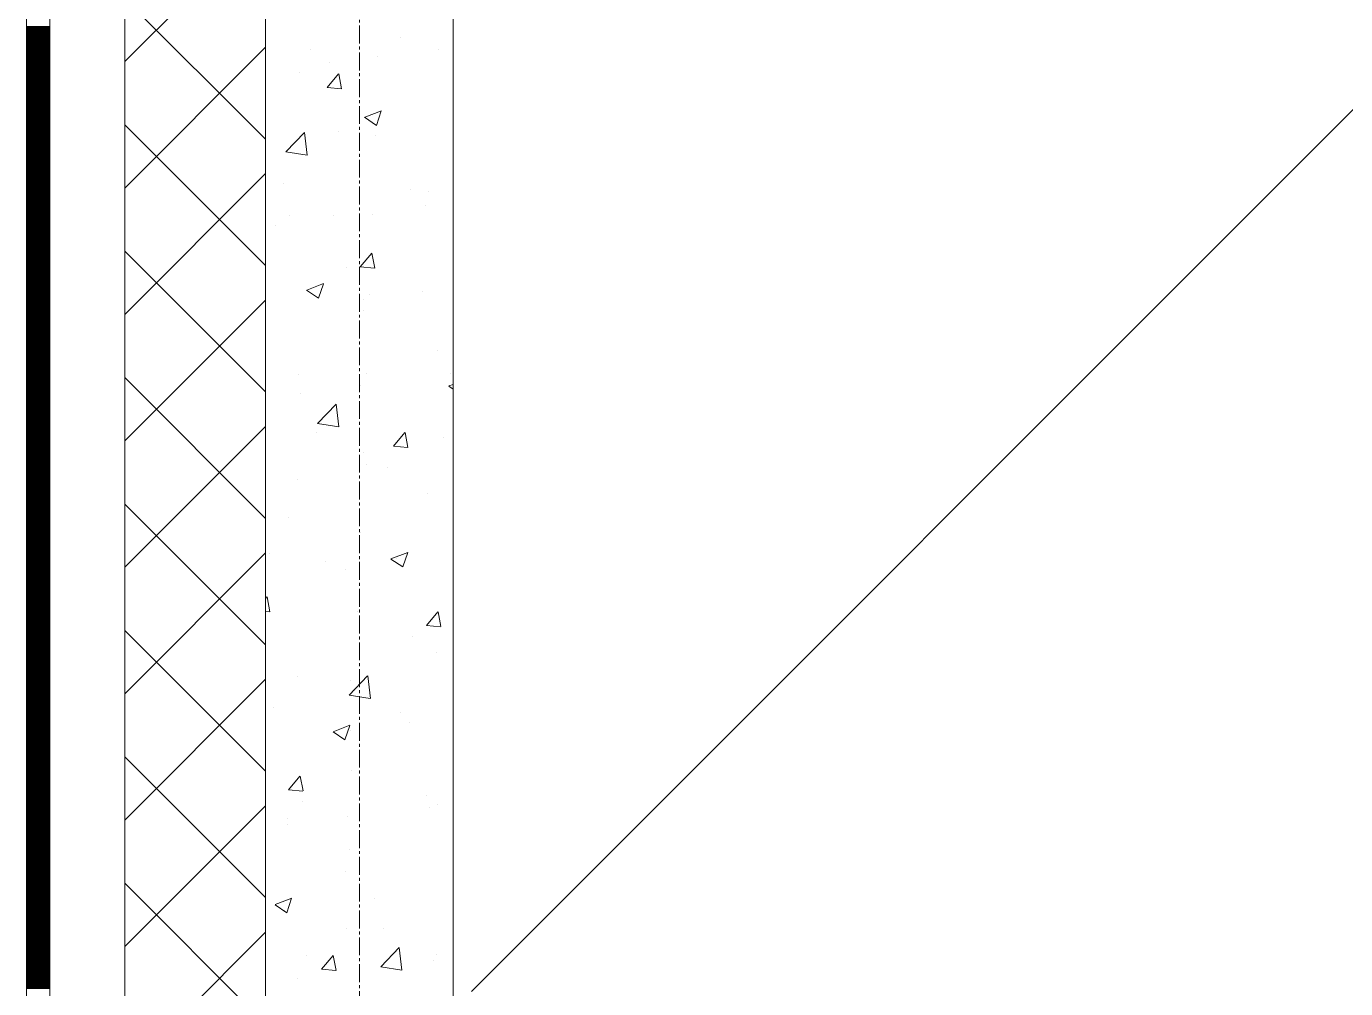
# Model space of a CAD drawing. Header units: millimetres. Extents: x 538266 to 1167394, y 114608 to 637157.
# Drawn here: x 828883 to 830289, y 180088 to 181113 of the extents above; entities that cross this region are included whole.
import ezdxf
from ezdxf.enums import TextEntityAlignment as Align

# ---------------------------------------------------------------- set-up
doc = ezdxf.new("R2010")
doc.units = ezdxf.units.MM
doc.linetypes.add('CENTER2', pattern=[28.575, 19.05, -3.175, 3.175, -3.175])
doc.linetypes.add('DASHED', pattern=[19.05, 12.7, -6.35])
doc.layers.get('Defpoints').update_dxf_attribs({"color": 140})
doc.layers.add('АР_Делит', color=120, linetype='Continuous', lineweight=0, plot=False)
for name, color, linetype, lineweight in [('АР_Стены ПЕНОблок', 52, 'Continuous', 20), ('АР_Тонкая', 254, 'Continuous', 5), ('АР_Утеплитель', 31, 'Continuous', 0), ('АР_Штриховка', 8, 'Continuous', 0)]:
    doc.layers.add(name, color=color, linetype=linetype, lineweight=lineweight)
doc.layers.add('РД_Оси_100', color=7, linetype='Continuous', lineweight=0, true_color=0x525252)
doc.layers.add('ФВ-5', color=7, linetype='Continuous')
doc.styles.add('style1', font='ARIALN.TTF')

# ---------------------------------------------------------------- blocks, each defined once
blk = doc.blocks.new('2_этаж')
at = {"layer": 'АР_Стены ПЕНОблок', "color": 18, "linetype": 'Continuous', "lineweight": 20, "true_color": 0x000000}
for p, q in [((672773.6, 213213.2), (672773.6, 137013.2)), ((672973.6, 137013.2), (672973.6, 213213.2))]:
    blk.add_line(p, q, dxfattribs=at)
at = {"layer": 'АР_Тонкая', "color": 18, "linetype": 'Continuous', "lineweight": 5, "true_color": 0x000000}
for p, q in [((672518.6, 213213.2), (672518.6, 137013.2)), ((672543.6, 213213.2), (672543.6, 137013.2)), ((672543.6, 137013.2), (672543.6, 213213.2)), ((672623.6, 137013.2), (672623.6, 213213.2))]:
    blk.add_line(p, q, dxfattribs=at)
at = {"layer": 'АР_Утеплитель', "color": 18, "linetype": 'Continuous', "lineweight": 0, "true_color": 0x000000}
for p, q in [((672623.6, 213213.2), (672623.6, 137013.2)), ((672773.6, 137013.2), (672773.6, 213213.2))]:
    blk.add_line(p, q, dxfattribs=at)
at = {"layer": 'АР_Штриховка', "color": 18, "linetype": 'Continuous', "lineweight": 0, "true_color": 0x000000}
for p, q in [((672623.6, 181075.6), (672773.6, 181225.6)), ((672773.6, 180993), (672623.6, 181143)), ((672518.6, 181113), (672543.6, 181113)), ((672518.6, 181112), (672543.6, 181112)), ((672518.6, 181111), (672543.6, 181111)), ((672518.6, 181110), (672543.6, 181110)), ((672518.6, 181109), (672543.6, 181109)), ((672518.6, 181108), (672543.6, 181108)), ((672518.6, 181107), (672543.6, 181107)), ((672518.6, 181106), (672543.6, 181106)), ((672518.6, 181105), (672543.6, 181105)), ((672518.6, 181104), (672543.6, 181104)), ((672518.6, 181103), (672543.6, 181103)), ((672518.6, 181102), (672543.6, 181102)), ((672518.6, 181101), (672543.6, 181101)), ((672917.6, 181101.5), (672917.6, 181101.5)), ((672518.6, 181100), (672543.6, 181100)), ((672518.6, 181099), (672543.6, 181099)), ((672518.6, 181098), (672543.6, 181098)), ((672518.6, 181097), (672543.6, 181097)), ((672518.6, 181096), (672543.6, 181096)), ((672518.6, 181095), (672543.6, 181095)), ((672518.6, 181094), (672543.6, 181094)), ((672518.6, 181093), (672543.6, 181093)), ((672518.6, 181092), (672543.6, 181092)), ((672518.6, 181091), (672543.6, 181091)), ((672518.6, 181090), (672543.6, 181090)), ((672518.6, 181089), (672543.6, 181089)), ((672518.6, 181088), (672543.6, 181088)), ((672518.6, 181087), (672543.6, 181087)), ((672623.6, 180940.9), (672773.6, 181090.9)), ((672821.4, 181088.8), (672821.4, 181088.8)), ((672957.4, 181088.9), (672957.4, 181088.9)), ((672518.6, 181086), (672543.6, 181086)), ((672518.6, 181085), (672543.6, 181085)), ((672518.6, 181084), (672543.6, 181084)), ((672518.6, 181083), (672543.6, 181083)), ((672518.6, 181082), (672543.6, 181082)), ((672518.6, 181081), (672543.6, 181081)), ((672518.6, 181080), (672543.6, 181080)), ((672518.6, 181079), (672543.6, 181079)), ((672518.6, 181078), (672543.6, 181078)), ((672518.6, 181077), (672543.6, 181077)), ((672518.6, 181076), (672543.6, 181076)), ((672518.6, 181075), (672543.6, 181075)), ((672518.6, 181074), (672543.6, 181074)), ((672518.6, 181073), (672543.6, 181073)), ((672841.9, 181075.1), (672841.9, 181075.1)), ((672893.3, 181081.5), (672893.3, 181081.5)), ((672518.6, 181072), (672543.6, 181072)), ((672518.6, 181071), (672543.6, 181071)), ((672518.6, 181070), (672543.6, 181070)), ((672518.6, 181069), (672543.6, 181069)), ((672518.6, 181068), (672543.6, 181068)), ((672518.6, 181067), (672543.6, 181067)), ((672518.6, 181066), (672543.6, 181066)), ((672518.6, 181065), (672543.6, 181065)), ((672518.6, 181064), (672543.6, 181064)), ((672518.6, 181063), (672543.6, 181063)), ((672518.6, 181062), (672543.6, 181062)), ((672518.6, 181061), (672543.6, 181061)), ((672518.6, 181060), (672543.6, 181060)), ((672518.6, 181059), (672543.6, 181059)), ((672518.6, 181058), (672543.6, 181058)), ((672809.3, 181063.5), (672809.3, 181063.5)), ((672839.2, 181047.9), (672851.4, 181062.5)), ((672854.6, 181046.7), (672851.7, 181062.6)), ((672518.6, 181057), (672543.6, 181057)), ((672518.6, 181056), (672543.6, 181056)), ((672518.6, 181055), (672543.6, 181055)), ((672518.6, 181054), (672543.6, 181054)), ((672518.6, 181053), (672543.6, 181053)), ((672518.6, 181052), (672543.6, 181052)), ((672518.6, 181051), (672543.6, 181051)), ((672518.6, 181050), (672543.6, 181050)), ((672518.6, 181049), (672543.6, 181049)), ((672518.6, 181048), (672543.6, 181048)), ((672518.6, 181047), (672543.6, 181047)), ((672518.6, 181046), (672543.6, 181046)), ((672518.6, 181045), (672543.6, 181045)), ((672518.6, 181044), (672543.6, 181044)), ((672839.2, 181047.9), (672854.4, 181046.6)), ((672518.6, 181043), (672543.6, 181043)), ((672518.6, 181042), (672543.6, 181042)), ((672518.6, 181041), (672543.6, 181041)), ((672518.6, 181040), (672543.6, 181040)), ((672518.6, 181039), (672543.6, 181039)), ((672518.6, 181038), (672543.6, 181038)), ((672518.6, 181037), (672543.6, 181037)), ((672518.6, 181036), (672543.6, 181036)), ((672518.6, 181035), (672543.6, 181035)), ((672518.6, 181034), (672543.6, 181034)), ((672518.6, 181033), (672543.6, 181033)), ((672518.6, 181032), (672543.6, 181032)), ((672518.6, 181031), (672543.6, 181031)), ((672518.6, 181030), (672543.6, 181030)), ((672518.6, 181029), (672543.6, 181029)), ((672518.6, 181028), (672543.6, 181028)), ((672518.6, 181027), (672543.6, 181027)), ((672518.6, 181026), (672543.6, 181026)), ((672518.6, 181025), (672543.6, 181025)), ((672518.6, 181024), (672543.6, 181024)), ((672518.6, 181023), (672543.6, 181023)), ((672518.6, 181022), (672543.6, 181022)), ((672518.6, 181021), (672543.6, 181021)), ((672518.6, 181020), (672543.6, 181020)), ((672518.6, 181019), (672543.6, 181019)), ((672518.6, 181018), (672543.6, 181018)), ((672518.6, 181017), (672543.6, 181017)), ((672518.6, 181016), (672543.6, 181016)), ((672879.1, 181016.3), (672891.8, 181007.7)), ((672879.2, 181016.4), (672897, 181023.2)), ((672891.8, 181007.7), (672896.9, 181023.1)), ((672518.6, 181015), (672543.6, 181015)), ((672518.6, 181014), (672543.6, 181014)), ((672518.6, 181013), (672543.6, 181013)), ((672518.6, 181012), (672543.6, 181012)), ((672518.6, 181011), (672543.6, 181011)), ((672518.6, 181010), (672543.6, 181010)), ((672518.6, 181009), (672543.6, 181009)), ((672518.6, 181008), (672543.6, 181008)), ((672518.6, 181007), (672543.6, 181007)), ((672518.6, 181006), (672543.6, 181006)), ((672518.6, 181005), (672543.6, 181005)), ((672518.6, 181004), (672543.6, 181004)), ((672518.6, 181003), (672543.6, 181003)), ((672518.6, 181002), (672543.6, 181002)), ((672773.6, 180858.3), (672623.6, 181008.3)), ((672518.6, 181001), (672543.6, 181001)), ((672518.6, 181000), (672543.6, 181000)), ((672518.6, 180999), (672543.6, 180999)), ((672518.6, 180998), (672543.6, 180998)), ((672518.6, 180997), (672543.6, 180997)), ((672518.6, 180996), (672543.6, 180996)), ((672518.6, 180995), (672543.6, 180995)), ((672518.6, 180994), (672543.6, 180994)), ((672518.6, 180993), (672543.6, 180993)), ((672518.6, 180992), (672543.6, 180992)), ((672518.6, 180991), (672543.6, 180991)), ((672518.6, 180990), (672543.6, 180990)), ((672518.6, 180989), (672543.6, 180989)), ((672518.6, 180988), (672543.6, 180988)), ((672795.2, 180979.4), (672814.9, 181000.1)), ((672817.8, 180975.9), (672815, 181000.1)), ((672850.8, 181001.3), (672850.8, 181001.3)), ((672890.3, 180996.9), (672890.3, 180996.9)), ((672518.6, 180987), (672543.6, 180987)), ((672518.6, 180986), (672543.6, 180986)), ((672518.6, 180985), (672543.6, 180985)), ((672518.6, 180984), (672543.6, 180984)), ((672518.6, 180983), (672543.6, 180983)), ((672518.6, 180982), (672543.6, 180982)), ((672518.6, 180981), (672543.6, 180981)), ((672518.6, 180980), (672543.6, 180980)), ((672518.6, 180979), (672543.6, 180979)), ((672518.6, 180978), (672543.6, 180978)), ((672518.6, 180977), (672543.6, 180977)), ((672518.6, 180976), (672543.6, 180976)), ((672518.6, 180975), (672543.6, 180975)), ((672518.6, 180974), (672543.6, 180974)), ((672795.2, 180979.3), (672817.8, 180975.8)), ((672518.6, 180973), (672543.6, 180973)), ((672518.6, 180972), (672543.6, 180972)), ((672518.6, 180971), (672543.6, 180971)), ((672518.6, 180970), (672543.6, 180970)), ((672518.6, 180969), (672543.6, 180969)), ((672518.6, 180968), (672543.6, 180968)), ((672518.6, 180967), (672543.6, 180967)), ((672518.6, 180966), (672543.6, 180966)), ((672518.6, 180965), (672543.6, 180965)), ((672518.6, 180964), (672543.6, 180964)), ((672518.6, 180963), (672543.6, 180963)), ((672518.6, 180962), (672543.6, 180962)), ((672518.6, 180961), (672543.6, 180961)), ((672518.6, 180960), (672543.6, 180960)), ((672518.6, 180959), (672543.6, 180959)), ((672518.6, 180958), (672543.6, 180958)), ((672518.6, 180957), (672543.6, 180957)), ((672518.6, 180956), (672543.6, 180956)), ((672518.6, 180955), (672543.6, 180955)), ((672518.6, 180954), (672543.6, 180954)), ((672518.6, 180953), (672543.6, 180953)), ((672518.6, 180952), (672543.6, 180952)), ((672518.6, 180951), (672543.6, 180951)), ((672518.6, 180950), (672543.6, 180950)), ((672518.6, 180949), (672543.6, 180949)), ((672518.6, 180948), (672543.6, 180948)), ((672518.6, 180947), (672543.6, 180947)), ((672518.6, 180946), (672543.6, 180946)), ((672623.6, 180806.2), (672773.6, 180956.2)), ((672518.6, 180945), (672543.6, 180945)), ((672518.6, 180944), (672543.6, 180944)), ((672518.6, 180943), (672543.6, 180943)), ((672518.6, 180942), (672543.6, 180942)), ((672518.6, 180941), (672543.6, 180941)), ((672518.6, 180940), (672543.6, 180940)), ((672518.6, 180939), (672543.6, 180939)), ((672518.6, 180938), (672543.6, 180938)), ((672518.6, 180937), (672543.6, 180937)), ((672518.6, 180936), (672543.6, 180936)), ((672518.6, 180935), (672543.6, 180935)), ((672518.6, 180934), (672543.6, 180934)), ((672518.6, 180933), (672543.6, 180933)), ((672518.6, 180932), (672543.6, 180932)), ((672792.4, 180945.3), (672792.4, 180945.3)), ((672928, 180939.6), (672928, 180939.6)), ((672946.9, 180937.3), (672946.9, 180937.3)), ((672518.6, 180931), (672543.6, 180931)), ((672518.6, 180930), (672543.6, 180930)), ((672518.6, 180929), (672543.6, 180929)), ((672518.6, 180928), (672543.6, 180928)), ((672518.6, 180927), (672543.6, 180927)), ((672518.6, 180926), (672543.6, 180926)), ((672518.6, 180925), (672543.6, 180925)), ((672518.6, 180924), (672543.6, 180924)), ((672518.6, 180923), (672543.6, 180923)), ((672518.6, 180922), (672543.6, 180922)), ((672518.6, 180921), (672543.6, 180921)), ((672518.6, 180920), (672543.6, 180920)), ((672518.6, 180919), (672543.6, 180919)), ((672518.6, 180918), (672543.6, 180918)), ((672944.4, 180922.3), (672944.4, 180922.3)), ((672518.6, 180917), (672543.6, 180917)), ((672518.6, 180916), (672543.6, 180916)), ((672518.6, 180915), (672543.6, 180915)), ((672518.6, 180914), (672543.6, 180914)), ((672518.6, 180913), (672543.6, 180913)), ((672518.6, 180912), (672543.6, 180912)), ((672518.6, 180911), (672543.6, 180911)), ((672518.6, 180910), (672543.6, 180910)), ((672518.6, 180909), (672543.6, 180909)), ((672518.6, 180908), (672543.6, 180908)), ((672518.6, 180907), (672543.6, 180907)), ((672518.6, 180906), (672543.6, 180906)), ((672518.6, 180905), (672543.6, 180905)), ((672518.6, 180904), (672543.6, 180904)), ((672798.8, 180911.9), (672798.8, 180911.9)), ((672846, 180911.2), (672846, 180911.2)), ((672887.2, 180912.4), (672887.2, 180912.4)), ((672518.6, 180903), (672543.6, 180903)), ((672518.6, 180902), (672543.6, 180902)), ((672518.6, 180901), (672543.6, 180901)), ((672518.6, 180900), (672543.6, 180900)), ((672518.6, 180899), (672543.6, 180899)), ((672518.6, 180898), (672543.6, 180898)), ((672518.6, 180897), (672543.6, 180897)), ((672518.6, 180896), (672543.6, 180896)), ((672518.6, 180895), (672543.6, 180895)), ((672518.6, 180894), (672543.6, 180894)), ((672518.6, 180893), (672543.6, 180893)), ((672518.6, 180892), (672543.6, 180892)), ((672518.6, 180891), (672543.6, 180891)), ((672518.6, 180890), (672543.6, 180890)), ((672784, 180901.1), (672784, 180901.1)), ((672518.6, 180889), (672543.6, 180889)), ((672518.6, 180888), (672543.6, 180888)), ((672518.6, 180887), (672543.6, 180887)), ((672518.6, 180886), (672543.6, 180886)), ((672518.6, 180885), (672543.6, 180885)), ((672518.6, 180884), (672543.6, 180884)), ((672518.6, 180883), (672543.6, 180883)), ((672518.6, 180882), (672543.6, 180882)), ((672518.6, 180881), (672543.6, 180881)), ((672518.6, 180880), (672543.6, 180880)), ((672518.6, 180879), (672543.6, 180879)), ((672518.6, 180878), (672543.6, 180878)), ((672518.6, 180877), (672543.6, 180877)), ((672518.6, 180876), (672543.6, 180876)), ((672518.6, 180875), (672543.6, 180875)), ((672518.6, 180874), (672543.6, 180874)), ((672518.6, 180873), (672543.6, 180873)), ((672518.6, 180872), (672543.6, 180872)), ((672518.6, 180871), (672543.6, 180871)), ((672518.6, 180870), (672543.6, 180870)), ((672518.6, 180869), (672543.6, 180869)), ((672518.6, 180868), (672543.6, 180868)), ((672518.6, 180867), (672543.6, 180867)), ((672518.6, 180866), (672543.6, 180866)), ((672518.6, 180865), (672543.6, 180865)), ((672518.6, 180864), (672543.6, 180864)), ((672518.6, 180863), (672543.6, 180863)), ((672518.6, 180862), (672543.6, 180862)), ((672773.6, 180723.6), (672623.6, 180873.6)), ((672874.4, 180856.9), (672886.7, 180871.5)), ((672889.8, 180855.6), (672886.9, 180871.5)), ((672518.6, 180861), (672543.6, 180861)), ((672518.6, 180860), (672543.6, 180860)), ((672518.6, 180859), (672543.6, 180859)), ((672518.6, 180858), (672543.6, 180858)), ((672518.6, 180857), (672543.6, 180857)), ((672518.6, 180856), (672543.6, 180856)), ((672518.6, 180855), (672543.6, 180855)), ((672518.6, 180854), (672543.6, 180854)), ((672518.6, 180853), (672543.6, 180853)), ((672518.6, 180852), (672543.6, 180852)), ((672518.6, 180851), (672543.6, 180851)), ((672518.6, 180850), (672543.6, 180850)), ((672518.6, 180849), (672543.6, 180849)), ((672518.6, 180848), (672543.6, 180848)), ((672859.7, 180856.2), (672859.7, 180856.2)), ((672874.4, 180856.9), (672889.6, 180855.6)), ((672518.6, 180847), (672543.6, 180847)), ((672518.6, 180846), (672543.6, 180846)), ((672518.6, 180845), (672543.6, 180845)), ((672518.6, 180844), (672543.6, 180844)), ((672518.6, 180843), (672543.6, 180843)), ((672518.6, 180842), (672543.6, 180842)), ((672518.6, 180841), (672543.6, 180841)), ((672518.6, 180840), (672543.6, 180840)), ((672518.6, 180839), (672543.6, 180839)), ((672518.6, 180838), (672543.6, 180838)), ((672518.6, 180837), (672543.6, 180837)), ((672518.6, 180836), (672543.6, 180836)), ((672518.6, 180835), (672543.6, 180835)), ((672518.6, 180834), (672543.6, 180834)), ((672518.6, 180833), (672543.6, 180833)), ((672817.4, 180832.2), (672835.2, 180839.1)), ((672830, 180823.6), (672835.1, 180838.9)), ((672518.6, 180832), (672543.6, 180832)), ((672518.6, 180831), (672543.6, 180831)), ((672518.6, 180830), (672543.6, 180830)), ((672518.6, 180829), (672543.6, 180829)), ((672518.6, 180828), (672543.6, 180828)), ((672518.6, 180827), (672543.6, 180827)), ((672518.6, 180826), (672543.6, 180826)), ((672518.6, 180825), (672543.6, 180825)), ((672518.6, 180824), (672543.6, 180824)), ((672518.6, 180823), (672543.6, 180823)), ((672518.6, 180822), (672543.6, 180822)), ((672518.6, 180821), (672543.6, 180821)), ((672518.6, 180820), (672543.6, 180820)), ((672518.6, 180819), (672543.6, 180819)), ((672623.6, 180671.5), (672773.6, 180821.5)), ((672817.3, 180832.1), (672830, 180823.6)), ((672877.6, 180822.1), (672877.6, 180822.1)), ((672884.1, 180827.8), (672884.1, 180827.8)), ((672941.2, 180830.5), (672941.2, 180830.5)), ((672518.6, 180818), (672543.6, 180818)), ((672518.6, 180817), (672543.6, 180817)), ((672518.6, 180816), (672543.6, 180816)), ((672518.6, 180815), (672543.6, 180815)), ((672518.6, 180814), (672543.6, 180814)), ((672518.6, 180813), (672543.6, 180813)), ((672518.6, 180812), (672543.6, 180812)), ((672518.6, 180811), (672543.6, 180811)), ((672518.6, 180810), (672543.6, 180810)), ((672518.6, 180809), (672543.6, 180809)), ((672518.6, 180808), (672543.6, 180808)), ((672518.6, 180807), (672543.6, 180807)), ((672518.6, 180806), (672543.6, 180806)), ((672518.6, 180805), (672543.6, 180805)), ((672877.5, 180810.4), (672877.5, 180810.4)), ((672518.6, 180804), (672543.6, 180804)), ((672518.6, 180803), (672543.6, 180803)), ((672518.6, 180802), (672543.6, 180802)), ((672518.6, 180801), (672543.6, 180801)), ((672518.6, 180800), (672543.6, 180800)), ((672518.6, 180799), (672543.6, 180799)), ((672518.6, 180798), (672543.6, 180798)), ((672518.6, 180797), (672543.6, 180797)), ((672518.6, 180796), (672543.6, 180796)), ((672518.6, 180795), (672543.6, 180795)), ((672518.6, 180794), (672543.6, 180794)), ((672518.6, 180793), (672543.6, 180793)), ((672518.6, 180792), (672543.6, 180792)), ((672518.6, 180791), (672543.6, 180791)), ((672518.6, 180790), (672543.6, 180790)), ((672518.6, 180789), (672543.6, 180789)), ((672518.6, 180788), (672543.6, 180788)), ((672518.6, 180787), (672543.6, 180787)), ((672518.6, 180786), (672543.6, 180786)), ((672518.6, 180785), (672543.6, 180785)), ((672518.6, 180784), (672543.6, 180784)), ((672518.6, 180783), (672543.6, 180783)), ((672518.6, 180782), (672543.6, 180782)), ((672518.6, 180781), (672543.6, 180781)), ((672518.6, 180780), (672543.6, 180780)), ((672518.6, 180779), (672543.6, 180779)), ((672518.6, 180778), (672543.6, 180778)), ((672518.6, 180777), (672543.6, 180777)), ((672518.6, 180776), (672543.6, 180776)), ((672518.6, 180775), (672543.6, 180775)), ((672518.6, 180774), (672543.6, 180774)), ((672518.6, 180773), (672543.6, 180773)), ((672518.6, 180772), (672543.6, 180772)), ((672518.6, 180771), (672543.6, 180771)), ((672518.6, 180770), (672543.6, 180770)), ((672518.6, 180769), (672543.6, 180769)), ((672518.6, 180768), (672543.6, 180768)), ((672518.6, 180767), (672543.6, 180767)), ((672518.6, 180766), (672543.6, 180766)), ((672518.6, 180765), (672543.6, 180765)), ((672518.6, 180764), (672543.6, 180764)), ((672518.6, 180763), (672543.6, 180763)), ((672956.7, 180767.3), (672956.7, 180767.3)), ((672518.6, 180762), (672543.6, 180762)), ((672518.6, 180761), (672543.6, 180761)), ((672518.6, 180760), (672543.6, 180760)), ((672518.6, 180759), (672543.6, 180759)), ((672518.6, 180758), (672543.6, 180758)), ((672518.6, 180757), (672543.6, 180757)), ((672518.6, 180756), (672543.6, 180756)), ((672518.6, 180755), (672543.6, 180755)), ((672518.6, 180754), (672543.6, 180754)), ((672518.6, 180753), (672543.6, 180753)), ((672518.6, 180752), (672543.6, 180752)), ((672518.6, 180751), (672543.6, 180751)), ((672518.6, 180750), (672543.6, 180750)), ((672518.6, 180749), (672543.6, 180749)), ((672518.6, 180748), (672543.6, 180748)), ((672518.6, 180747), (672543.6, 180747)), ((672518.6, 180746), (672543.6, 180746)), ((672518.6, 180745), (672543.6, 180745)), ((672518.6, 180744), (672543.6, 180744)), ((672518.6, 180743), (672543.6, 180743)), ((672518.6, 180742), (672543.6, 180742)), ((672518.6, 180741), (672543.6, 180741)), ((672518.6, 180740), (672543.6, 180740)), ((672518.6, 180739), (672543.6, 180739)), ((672518.6, 180738), (672543.6, 180738)), ((672518.6, 180737), (672543.6, 180737)), ((672518.6, 180736), (672543.6, 180736)), ((672518.6, 180735), (672543.6, 180735)), ((672773.6, 180588.9), (672623.6, 180738.9)), ((672808.6, 180741.8), (672808.6, 180741.8)), ((672881, 180743.2), (672881, 180743.2)), ((672970.6, 180742.9), (672970.6, 180742.9)), ((672518.6, 180734), (672543.6, 180734)), ((672518.6, 180733), (672543.6, 180733)), ((672518.6, 180732), (672543.6, 180732)), ((672518.6, 180731), (672543.6, 180731)), ((672518.6, 180730), (672543.6, 180730)), ((672518.6, 180729), (672543.6, 180729)), ((672518.6, 180728), (672543.6, 180728)), ((672518.6, 180727), (672543.6, 180727)), ((672518.6, 180726), (672543.6, 180726)), ((672518.6, 180725), (672543.6, 180725)), ((672518.6, 180724), (672543.6, 180724)), ((672518.6, 180723), (672543.6, 180723)), ((672518.6, 180722), (672543.6, 180722)), ((672518.6, 180721), (672543.6, 180721)), ((672810.8, 180721.9), (672810.8, 180721.9)), ((672874.4, 180730.3), (672874.4, 180730.3)), ((672969, 180730), (672973.6, 180731.7)), ((672969, 180729.8), (672973.6, 180726.7)), ((672518.6, 180720), (672543.6, 180720)), ((672518.6, 180719), (672543.6, 180719)), ((672518.6, 180718), (672543.6, 180718)), ((672518.6, 180717), (672543.6, 180717)), ((672518.6, 180716), (672543.6, 180716)), ((672518.6, 180715), (672543.6, 180715)), ((672518.6, 180714), (672543.6, 180714)), ((672518.6, 180713), (672543.6, 180713)), ((672518.6, 180712), (672543.6, 180712)), ((672518.6, 180711), (672543.6, 180711)), ((672518.6, 180710), (672543.6, 180710)), ((672518.6, 180709), (672543.6, 180709)), ((672518.6, 180708), (672543.6, 180708)), ((672518.6, 180707), (672543.6, 180707)), ((672828.8, 180690), (672848.6, 180710.6)), ((672851.5, 180686.5), (672848.7, 180710.6)), ((672518.6, 180706), (672543.6, 180706)), ((672518.6, 180705), (672543.6, 180705)), ((672518.6, 180704), (672543.6, 180704)), ((672518.6, 180703), (672543.6, 180703)), ((672518.6, 180702), (672543.6, 180702)), ((672518.6, 180701), (672543.6, 180701)), ((672518.6, 180700), (672543.6, 180700)), ((672518.6, 180699), (672543.6, 180699)), ((672518.6, 180698), (672543.6, 180698)), ((672518.6, 180697), (672543.6, 180697)), ((672518.6, 180696), (672543.6, 180696)), ((672518.6, 180695), (672543.6, 180695)), ((672518.6, 180694), (672543.6, 180694)), ((672518.6, 180693), (672543.6, 180693)), ((672518.6, 180692), (672543.6, 180692)), ((672518.6, 180691), (672543.6, 180691)), ((672518.6, 180690), (672543.6, 180690)), ((672518.6, 180689), (672543.6, 180689)), ((672518.6, 180688), (672543.6, 180688)), ((672518.6, 180687), (672543.6, 180687)), ((672518.6, 180686), (672543.6, 180686)), ((672518.6, 180685), (672543.6, 180685)), ((672518.6, 180684), (672543.6, 180684)), ((672518.6, 180683), (672543.6, 180683)), ((672518.6, 180682), (672543.6, 180682)), ((672518.6, 180681), (672543.6, 180681)), ((672518.6, 180680), (672543.6, 180680)), ((672518.6, 180679), (672543.6, 180679)), ((672623.6, 180536.8), (672773.6, 180686.8)), ((672828, 180680.6), (672828, 180680.6)), ((672828.9, 180689.9), (672851.5, 180686.4)), ((672909.7, 180665.8), (672921.9, 180680.4)), ((672925.1, 180664.5), (672922.2, 180680.5)), ((672518.6, 180678), (672543.6, 180678)), ((672518.6, 180677), (672543.6, 180677)), ((672518.6, 180676), (672543.6, 180676)), ((672518.6, 180675), (672543.6, 180675)), ((672518.6, 180674), (672543.6, 180674)), ((672518.6, 180673), (672543.6, 180673)), ((672518.6, 180672), (672543.6, 180672)), ((672518.6, 180671), (672543.6, 180671)), ((672518.6, 180670), (672543.6, 180670)), ((672518.6, 180669), (672543.6, 180669)), ((672518.6, 180668), (672543.6, 180668)), ((672518.6, 180667), (672543.6, 180667)), ((672518.6, 180666), (672543.6, 180666)), ((672518.6, 180665), (672543.6, 180665)), ((672909.7, 180665.8), (672924.9, 180664.5)), ((672963.6, 180674.9), (672963.6, 180674.9)), ((672518.6, 180664), (672543.6, 180664)), ((672518.6, 180663), (672543.6, 180663)), ((672518.6, 180662), (672543.6, 180662)), ((672518.6, 180661), (672543.6, 180661)), ((672518.6, 180660), (672543.6, 180660)), ((672518.6, 180659), (672543.6, 180659)), ((672518.6, 180658), (672543.6, 180658)), ((672518.6, 180657), (672543.6, 180657)), ((672518.6, 180656), (672543.6, 180656)), ((672518.6, 180655), (672543.6, 180655)), ((672518.6, 180654), (672543.6, 180654)), ((672518.6, 180653), (672543.6, 180653)), ((672518.6, 180652), (672543.6, 180652)), ((672518.6, 180651), (672543.6, 180651)), ((672877.9, 180658.7), (672877.9, 180658.7)), ((672518.6, 180650), (672543.6, 180650)), ((672518.6, 180649), (672543.6, 180649)), ((672518.6, 180648), (672543.6, 180648)), ((672518.6, 180647), (672543.6, 180647)), ((672518.6, 180646), (672543.6, 180646)), ((672518.6, 180645), (672543.6, 180645)), ((672518.6, 180644), (672543.6, 180644)), ((672518.6, 180643), (672543.6, 180643)), ((672518.6, 180642), (672543.6, 180642)), ((672518.6, 180641), (672543.6, 180641)), ((672518.6, 180640), (672543.6, 180640)), ((672518.6, 180639), (672543.6, 180639)), ((672518.6, 180638), (672543.6, 180638)), ((672518.6, 180637), (672543.6, 180637)), ((672881.6, 180646.5), (672881.6, 180646.5)), ((672903.7, 180642.8), (672903.7, 180642.8)), ((672518.6, 180636), (672543.6, 180636)), ((672518.6, 180635), (672543.6, 180635)), ((672518.6, 180634), (672543.6, 180634)), ((672518.6, 180633), (672543.6, 180633)), ((672518.6, 180632), (672543.6, 180632)), ((672518.6, 180631), (672543.6, 180631)), ((672518.6, 180630), (672543.6, 180630)), ((672518.6, 180629), (672543.6, 180629)), ((672518.6, 180628), (672543.6, 180628)), ((672518.6, 180627), (672543.6, 180627)), ((672518.6, 180626), (672543.6, 180626)), ((672518.6, 180625), (672543.6, 180625)), ((672518.6, 180624), (672543.6, 180624)), ((672518.6, 180623), (672543.6, 180623)), ((672807.5, 180630.1), (672807.5, 180630.1)), ((672518.6, 180622), (672543.6, 180622)), ((672518.6, 180621), (672543.6, 180621)), ((672518.6, 180620), (672543.6, 180620)), ((672518.6, 180619), (672543.6, 180619)), ((672518.6, 180618), (672543.6, 180618)), ((672518.6, 180617), (672543.6, 180617)), ((672518.6, 180616), (672543.6, 180616)), ((672518.6, 180615), (672543.6, 180615)), ((672518.6, 180614), (672543.6, 180614)), ((672518.6, 180613), (672543.6, 180613)), ((672518.6, 180612), (672543.6, 180612)), ((672518.6, 180611), (672543.6, 180611)), ((672518.6, 180610), (672543.6, 180610)), ((672518.6, 180609), (672543.6, 180609)), ((672518.6, 180608), (672543.6, 180608)), ((672946.2, 180615.7), (672946.2, 180615.7)), ((672518.6, 180607), (672543.6, 180607)), ((672518.6, 180606), (672543.6, 180606)), ((672518.6, 180605), (672543.6, 180605)), ((672518.6, 180604), (672543.6, 180604)), ((672518.6, 180603), (672543.6, 180603)), ((672518.6, 180602), (672543.6, 180602)), ((672518.6, 180601), (672543.6, 180601)), ((672518.6, 180600), (672543.6, 180600)), ((672518.6, 180599), (672543.6, 180599)), ((672518.6, 180598), (672543.6, 180598)), ((672518.6, 180597), (672543.6, 180597)), ((672518.6, 180596), (672543.6, 180596)), ((672518.6, 180595), (672543.6, 180595)), ((672518.6, 180594), (672543.6, 180594)), ((672773.6, 180454.2), (672623.6, 180604.2)), ((672518.6, 180593), (672543.6, 180593)), ((672518.6, 180592), (672543.6, 180592)), ((672518.6, 180591), (672543.6, 180591)), ((672518.6, 180590), (672543.6, 180590)), ((672518.6, 180589), (672543.6, 180589)), ((672518.6, 180588), (672543.6, 180588)), ((672518.6, 180587), (672543.6, 180587)), ((672518.6, 180586), (672543.6, 180586)), ((672518.6, 180585), (672543.6, 180585)), ((672518.6, 180584), (672543.6, 180584)), ((672518.6, 180583), (672543.6, 180583)), ((672518.6, 180582), (672543.6, 180582)), ((672518.6, 180581), (672543.6, 180581)), ((672518.6, 180580), (672543.6, 180580)), ((672798.1, 180590.3), (672798.1, 180590.3)), ((672518.6, 180579), (672543.6, 180579)), ((672518.6, 180578), (672543.6, 180578)), ((672518.6, 180577), (672543.6, 180577)), ((672518.6, 180576), (672543.6, 180576)), ((672518.6, 180575), (672543.6, 180575)), ((672518.6, 180574), (672543.6, 180574)), ((672518.6, 180573), (672543.6, 180573)), ((672518.6, 180572), (672543.6, 180572)), ((672518.6, 180571), (672543.6, 180571)), ((672518.6, 180570), (672543.6, 180570)), ((672518.6, 180569), (672543.6, 180569)), ((672518.6, 180568), (672543.6, 180568)), ((672518.6, 180567), (672543.6, 180567)), ((672518.6, 180566), (672543.6, 180566)), ((672874.8, 180574.1), (672874.8, 180574.1)), ((672518.6, 180565), (672543.6, 180565)), ((672518.6, 180564), (672543.6, 180564)), ((672518.6, 180563), (672543.6, 180563)), ((672518.6, 180562), (672543.6, 180562)), ((672518.6, 180561), (672543.6, 180561)), ((672518.6, 180560), (672543.6, 180560)), ((672518.6, 180559), (672543.6, 180559)), ((672518.6, 180558), (672543.6, 180558)), ((672518.6, 180557), (672543.6, 180557)), ((672518.6, 180556), (672543.6, 180556)), ((672518.6, 180555), (672543.6, 180555)), ((672518.6, 180554), (672543.6, 180554)), ((672518.6, 180553), (672543.6, 180553)), ((672518.6, 180552), (672543.6, 180552)), ((672623.6, 180402.1), (672773.6, 180552.1)), ((672907.2, 180545.8), (672925, 180552.6)), ((672919.8, 180537.1), (672925, 180552.4)), ((672518.6, 180551), (672543.6, 180551)), ((672518.6, 180550), (672543.6, 180550)), ((672518.6, 180549), (672543.6, 180549)), ((672518.6, 180548), (672543.6, 180548)), ((672518.6, 180547), (672543.6, 180547)), ((672518.6, 180546), (672543.6, 180546)), ((672518.6, 180545), (672543.6, 180545)), ((672518.6, 180544), (672543.6, 180544)), ((672518.6, 180543), (672543.6, 180543)), ((672518.6, 180542), (672543.6, 180542)), ((672518.6, 180541), (672543.6, 180541)), ((672518.6, 180540), (672543.6, 180540)), ((672518.6, 180539), (672543.6, 180539)), ((672518.6, 180538), (672543.6, 180538)), ((672777.5, 180551.5), (672777.5, 180551.5)), ((672836.9, 180542.6), (672836.9, 180542.6)), ((672907.2, 180545.6), (672919.8, 180537.1)), ((672913.1, 180545.8), (672913.1, 180545.8)), ((672518.6, 180537), (672543.6, 180537)), ((672518.6, 180536), (672543.6, 180536)), ((672518.6, 180535), (672543.6, 180535)), ((672518.6, 180534), (672543.6, 180534)), ((672518.6, 180533), (672543.6, 180533)), ((672518.6, 180532), (672543.6, 180532)), ((672518.6, 180531), (672543.6, 180531)), ((672518.6, 180530), (672543.6, 180530)), ((672518.6, 180529), (672543.6, 180529)), ((672518.6, 180528), (672543.6, 180528)), ((672518.6, 180527), (672543.6, 180527)), ((672518.6, 180526), (672543.6, 180526)), ((672518.6, 180525), (672543.6, 180525)), ((672518.6, 180524), (672543.6, 180524)), ((672858.9, 180534.5), (672858.9, 180534.5)), ((672518.6, 180523), (672543.6, 180523)), ((672518.6, 180522), (672543.6, 180522)), ((672518.6, 180521), (672543.6, 180521)), ((672518.6, 180520), (672543.6, 180520)), ((672518.6, 180519), (672543.6, 180519)), ((672518.6, 180518), (672543.6, 180518)), ((672518.6, 180517), (672543.6, 180517)), ((672518.6, 180516), (672543.6, 180516)), ((672518.6, 180515), (672543.6, 180515)), ((672518.6, 180514), (672543.6, 180514)), ((672518.6, 180513), (672543.6, 180513)), ((672518.6, 180512), (672543.6, 180512)), ((672518.6, 180511), (672543.6, 180511)), ((672518.6, 180510), (672543.6, 180510)), ((672518.6, 180509), (672543.6, 180509)), ((672518.6, 180508), (672543.6, 180508)), ((672518.6, 180507), (672543.6, 180507)), ((672518.6, 180506), (672543.6, 180506)), ((672518.6, 180505), (672543.6, 180505)), ((672518.6, 180504), (672543.6, 180504)), ((672518.6, 180503), (672543.6, 180503)), ((672518.6, 180502), (672543.6, 180502)), ((672518.6, 180501), (672543.6, 180501)), ((672518.6, 180500), (672543.6, 180500)), ((672518.6, 180499), (672543.6, 180499)), ((672518.6, 180498), (672543.6, 180498)), ((672518.6, 180497), (672543.6, 180497)), ((672518.6, 180496), (672543.6, 180496)), ((672773.6, 180503.6), (672775, 180505.3)), ((672778.1, 180489.4), (672775.2, 180505.3)), ((672518.6, 180495), (672543.6, 180495)), ((672518.6, 180494), (672543.6, 180494)), ((672518.6, 180493), (672543.6, 180493)), ((672518.6, 180492), (672543.6, 180492)), ((672518.6, 180491), (672543.6, 180491)), ((672518.6, 180490), (672543.6, 180490)), ((672518.6, 180489), (672543.6, 180489)), ((672518.6, 180488), (672543.6, 180488)), ((672518.6, 180487), (672543.6, 180487)), ((672518.6, 180486), (672543.6, 180486)), ((672518.6, 180485), (672543.6, 180485)), ((672518.6, 180484), (672543.6, 180484)), ((672518.6, 180483), (672543.6, 180483)), ((672518.6, 180482), (672543.6, 180482)), ((672773.6, 180489.8), (672777.9, 180489.4)), ((672871.7, 180489.6), (672871.7, 180489.6)), ((672944.9, 180474.8), (672957.2, 180489.4)), ((672960.3, 180473.5), (672957.4, 180489.4)), ((672518.6, 180481), (672543.6, 180481)), ((672518.6, 180480), (672543.6, 180480)), ((672518.6, 180479), (672543.6, 180479)), ((672518.6, 180478), (672543.6, 180478)), ((672518.6, 180477), (672543.6, 180477)), ((672518.6, 180476), (672543.6, 180476)), ((672518.6, 180475), (672543.6, 180475)), ((672518.6, 180474), (672543.6, 180474)), ((672518.6, 180473), (672543.6, 180473)), ((672518.6, 180472), (672543.6, 180472)), ((672518.6, 180471), (672543.6, 180471)), ((672518.6, 180470), (672543.6, 180470)), ((672518.6, 180469), (672543.6, 180469)), ((672518.6, 180468), (672543.6, 180468)), ((672773.6, 180319.5), (672623.6, 180469.5)), ((672944.9, 180474.8), (672960.1, 180473.4)), ((672518.6, 180467), (672543.6, 180467)), ((672518.6, 180466), (672543.6, 180466)), ((672518.6, 180465), (672543.6, 180465)), ((672518.6, 180464), (672543.6, 180464)), ((672518.6, 180463), (672543.6, 180463)), ((672518.6, 180462), (672543.6, 180462)), ((672518.6, 180461), (672543.6, 180461)), ((672518.6, 180460), (672543.6, 180460)), ((672518.6, 180459), (672543.6, 180459)), ((672518.6, 180458), (672543.6, 180458)), ((672518.6, 180457), (672543.6, 180457)), ((672518.6, 180456), (672543.6, 180456)), ((672518.6, 180455), (672543.6, 180455)), ((672518.6, 180454), (672543.6, 180454)), ((672930.5, 180463.5), (672930.5, 180463.5)), ((672518.6, 180453), (672543.6, 180453)), ((672518.6, 180452), (672543.6, 180452)), ((672518.6, 180451), (672543.6, 180451)), ((672518.6, 180450), (672543.6, 180450)), ((672518.6, 180449), (672543.6, 180449)), ((672518.6, 180448), (672543.6, 180448)), ((672518.6, 180447), (672543.6, 180447)), ((672518.6, 180446), (672543.6, 180446)), ((672518.6, 180445), (672543.6, 180445)), ((672518.6, 180444), (672543.6, 180444)), ((672518.6, 180443), (672543.6, 180443)), ((672518.6, 180442), (672543.6, 180442)), ((672518.6, 180441), (672543.6, 180441)), ((672518.6, 180440), (672543.6, 180440)), ((672955.9, 180445.6), (672955.9, 180445.6)), ((672518.6, 180439), (672543.6, 180439)), ((672518.6, 180438), (672543.6, 180438)), ((672518.6, 180437), (672543.6, 180437)), ((672518.6, 180436), (672543.6, 180436)), ((672518.6, 180435), (672543.6, 180435)), ((672518.6, 180434), (672543.6, 180434)), ((672518.6, 180433), (672543.6, 180433)), ((672518.6, 180432), (672543.6, 180432)), ((672518.6, 180431), (672543.6, 180431)), ((672518.6, 180430), (672543.6, 180430)), ((672518.6, 180429), (672543.6, 180429)), ((672518.6, 180428), (672543.6, 180428)), ((672518.6, 180427), (672543.6, 180427)), ((672518.6, 180426), (672543.6, 180426)), ((672518.6, 180425), (672543.6, 180425)), ((672518.6, 180424), (672543.6, 180424)), ((672518.6, 180423), (672543.6, 180423)), ((672518.6, 180422), (672543.6, 180422)), ((672518.6, 180421), (672543.6, 180421)), ((672518.6, 180420), (672543.6, 180420)), ((672518.6, 180419), (672543.6, 180419)), ((672518.6, 180418), (672543.6, 180418)), ((672518.6, 180417), (672543.6, 180417)), ((672518.6, 180416), (672543.6, 180416)), ((672518.6, 180415), (672543.6, 180415)), ((672518.6, 180414), (672543.6, 180414)), ((672518.6, 180413), (672543.6, 180413)), ((672518.6, 180412), (672543.6, 180412)), ((672623.6, 180267.4), (672773.6, 180417.4)), ((672807.8, 180420.2), (672807.8, 180420.2)), ((672862.5, 180400.5), (672882.3, 180421.1)), ((672863.6, 180416), (672863.6, 180416)), ((672885.2, 180397), (672882.4, 180421.1)), ((672518.6, 180411), (672543.6, 180411)), ((672518.6, 180410), (672543.6, 180410)), ((672518.6, 180409), (672543.6, 180409)), ((672518.6, 180408), (672543.6, 180408)), ((672518.6, 180407), (672543.6, 180407)), ((672518.6, 180406), (672543.6, 180406)), ((672518.6, 180405), (672543.6, 180405)), ((672518.6, 180404), (672543.6, 180404)), ((672518.6, 180403), (672543.6, 180403)), ((672518.6, 180402), (672543.6, 180402)), ((672518.6, 180401), (672543.6, 180401)), ((672518.6, 180400), (672543.6, 180400)), ((672518.6, 180399), (672543.6, 180399)), ((672518.6, 180398), (672543.6, 180398)), ((672862.6, 180400.4), (672885.1, 180396.9)), ((672868.6, 180405), (672868.6, 180405)), ((672518.6, 180397), (672543.6, 180397)), ((672518.6, 180396), (672543.6, 180396)), ((672518.6, 180395), (672543.6, 180395)), ((672518.6, 180394), (672543.6, 180394)), ((672518.6, 180393), (672543.6, 180393)), ((672518.6, 180392), (672543.6, 180392)), ((672518.6, 180391), (672543.6, 180391)), ((672518.6, 180390), (672543.6, 180390)), ((672518.6, 180389), (672543.6, 180389)), ((672518.6, 180388), (672543.6, 180388)), ((672518.6, 180387), (672543.6, 180387)), ((672518.6, 180386), (672543.6, 180386)), ((672518.6, 180385), (672543.6, 180385)), ((672518.6, 180384), (672543.6, 180384)), ((672518.6, 180383), (672543.6, 180383)), ((672781.6, 180387.6), (672781.6, 180387.6)), ((672518.6, 180382), (672543.6, 180382)), ((672518.6, 180381), (672543.6, 180381)), ((672518.6, 180380), (672543.6, 180380)), ((672518.6, 180379), (672543.6, 180379)), ((672518.6, 180378), (672543.6, 180378)), ((672518.6, 180377), (672543.6, 180377)), ((672518.6, 180376), (672543.6, 180376)), ((672518.6, 180375), (672543.6, 180375)), ((672518.6, 180374), (672543.6, 180374)), ((672518.6, 180373), (672543.6, 180373)), ((672518.6, 180372), (672543.6, 180372)), ((672518.6, 180371), (672543.6, 180371)), ((672518.6, 180370), (672543.6, 180370)), ((672518.6, 180369), (672543.6, 180369)), ((672917.2, 180381.9), (672917.2, 180381.9)), ((672927.3, 180371.7), (672927.3, 180371.7)), ((672518.6, 180368), (672543.6, 180368)), ((672518.6, 180367), (672543.6, 180367)), ((672518.6, 180366), (672543.6, 180366)), ((672518.6, 180365), (672543.6, 180365)), ((672518.6, 180364), (672543.6, 180364)), ((672518.6, 180363), (672543.6, 180363)), ((672518.6, 180362), (672543.6, 180362)), ((672518.6, 180361), (672543.6, 180361)), ((672518.6, 180360), (672543.6, 180360)), ((672518.6, 180359), (672543.6, 180359)), ((672518.6, 180358), (672543.6, 180358)), ((672518.6, 180357), (672543.6, 180357)), ((672518.6, 180356), (672543.6, 180356)), ((672518.6, 180355), (672543.6, 180355)), ((672845.4, 180361.6), (672863.2, 180368.4)), ((672845.4, 180361.4), (672858, 180352.9)), ((672858, 180352.9), (672863.2, 180368.3)), ((672863.7, 180363.3), (672863.7, 180363.3)), ((672518.6, 180354), (672543.6, 180354)), ((672518.6, 180353), (672543.6, 180353)), ((672518.6, 180352), (672543.6, 180352)), ((672518.6, 180351), (672543.6, 180351)), ((672518.6, 180350), (672543.6, 180350)), ((672518.6, 180349), (672543.6, 180349)), ((672518.6, 180348), (672543.6, 180348)), ((672518.6, 180347), (672543.6, 180347)), ((672518.6, 180346), (672543.6, 180346)), ((672518.6, 180345), (672543.6, 180345)), ((672518.6, 180344), (672543.6, 180344)), ((672518.6, 180343), (672543.6, 180343)), ((672518.6, 180342), (672543.6, 180342)), ((672518.6, 180341), (672543.6, 180341)), ((672518.6, 180340), (672543.6, 180340)), ((672518.6, 180339), (672543.6, 180339)), ((672518.6, 180338), (672543.6, 180338)), ((672518.6, 180337), (672543.6, 180337)), ((672518.6, 180336), (672543.6, 180336)), ((672518.6, 180335), (672543.6, 180335)), ((672518.6, 180334), (672543.6, 180334)), ((672518.6, 180333), (672543.6, 180333)), ((672518.6, 180332), (672543.6, 180332)), ((672518.6, 180331), (672543.6, 180331)), ((672518.6, 180330), (672543.6, 180330)), ((672518.6, 180329), (672543.6, 180329)), ((672518.6, 180328), (672543.6, 180328)), ((672518.6, 180327), (672543.6, 180327)), ((672773.6, 180184.8), (672623.6, 180334.8)), ((672518.6, 180326), (672543.6, 180326)), ((672518.6, 180325), (672543.6, 180325)), ((672518.6, 180324), (672543.6, 180324)), ((672518.6, 180323), (672543.6, 180323)), ((672518.6, 180322), (672543.6, 180322)), ((672518.6, 180321), (672543.6, 180321)), ((672518.6, 180320), (672543.6, 180320)), ((672518.6, 180319), (672543.6, 180319)), ((672518.6, 180318), (672543.6, 180318)), ((672518.6, 180317), (672543.6, 180317)), ((672518.6, 180316), (672543.6, 180316)), ((672518.6, 180315), (672543.6, 180315)), ((672518.6, 180314), (672543.6, 180314)), ((672518.6, 180313), (672543.6, 180313)), ((672798, 180299.7), (672810.2, 180314.3)), ((672813.4, 180298.4), (672810.5, 180314.3)), ((672865.5, 180320.5), (672865.5, 180320.5)), ((672518.6, 180312), (672543.6, 180312)), ((672518.6, 180311), (672543.6, 180311)), ((672518.6, 180310), (672543.6, 180310)), ((672518.6, 180309), (672543.6, 180309)), ((672518.6, 180308), (672543.6, 180308)), ((672518.6, 180307), (672543.6, 180307)), ((672518.6, 180306), (672543.6, 180306)), ((672518.6, 180305), (672543.6, 180305)), ((672518.6, 180304), (672543.6, 180304)), ((672518.6, 180303), (672543.6, 180303)), ((672518.6, 180302), (672543.6, 180302)), ((672518.6, 180301), (672543.6, 180301)), ((672518.6, 180300), (672543.6, 180300)), ((672518.6, 180299), (672543.6, 180299)), ((672798, 180299.7), (672813.2, 180298.3)), ((672518.6, 180298), (672543.6, 180298)), ((672518.6, 180297), (672543.6, 180297)), ((672518.6, 180296), (672543.6, 180296)), ((672518.6, 180295), (672543.6, 180295)), ((672518.6, 180294), (672543.6, 180294)), ((672518.6, 180293), (672543.6, 180293)), ((672518.6, 180292), (672543.6, 180292)), ((672518.6, 180291), (672543.6, 180291)), ((672518.6, 180290), (672543.6, 180290)), ((672518.6, 180289), (672543.6, 180289)), ((672518.6, 180288), (672543.6, 180288)), ((672518.6, 180287), (672543.6, 180287)), ((672518.6, 180286), (672543.6, 180286)), ((672518.6, 180285), (672543.6, 180285)), ((672813.1, 180286.9), (672813.1, 180286.9)), ((672945.4, 180294.1), (672945.4, 180294.1)), ((672518.6, 180284), (672543.6, 180284)), ((672518.6, 180283), (672543.6, 180283)), ((672518.6, 180282), (672543.6, 180282)), ((672518.6, 180281), (672543.6, 180281)), ((672518.6, 180280), (672543.6, 180280)), ((672518.6, 180279), (672543.6, 180279)), ((672518.6, 180278), (672543.6, 180278)), ((672518.6, 180277), (672543.6, 180277)), ((672518.6, 180276), (672543.6, 180276)), ((672518.6, 180275), (672543.6, 180275)), ((672518.6, 180274), (672543.6, 180274)), ((672518.6, 180273), (672543.6, 180273)), ((672518.6, 180272), (672543.6, 180272)), ((672518.6, 180271), (672543.6, 180271)), ((672623.6, 180132.7), (672773.6, 180282.7)), ((672860.5, 180271.5), (672860.5, 180271.5)), ((672948.7, 180281.2), (672948.7, 180281.2)), ((672956.7, 180284.2), (672956.7, 180284.2)), ((672518.6, 180270), (672543.6, 180270)), ((672518.6, 180269), (672543.6, 180269)), ((672518.6, 180268), (672543.6, 180268)), ((672518.6, 180267), (672543.6, 180267)), ((672518.6, 180266), (672543.6, 180266)), ((672518.6, 180265), (672543.6, 180265)), ((672518.6, 180264), (672543.6, 180264)), ((672518.6, 180263), (672543.6, 180263)), ((672518.6, 180262), (672543.6, 180262)), ((672518.6, 180261), (672543.6, 180261)), ((672518.6, 180260), (672543.6, 180260)), ((672518.6, 180259), (672543.6, 180259)), ((672518.6, 180258), (672543.6, 180258)), ((672518.6, 180257), (672543.6, 180257)), ((672796.9, 180263.2), (672796.9, 180263.2)), ((672797.3, 180268.6), (672797.3, 180268.6)), ((672518.6, 180256), (672543.6, 180256)), ((672518.6, 180255), (672543.6, 180255)), ((672518.6, 180254), (672543.6, 180254)), ((672518.6, 180253), (672543.6, 180253)), ((672518.6, 180252), (672543.6, 180252)), ((672518.6, 180251), (672543.6, 180251)), ((672518.6, 180250), (672543.6, 180250)), ((672518.6, 180249), (672543.6, 180249)), ((672518.6, 180248), (672543.6, 180248)), ((672518.6, 180247), (672543.6, 180247)), ((672518.6, 180246), (672543.6, 180246)), ((672518.6, 180245), (672543.6, 180245)), ((672518.6, 180244), (672543.6, 180244)), ((672518.6, 180243), (672543.6, 180243)), ((672518.6, 180242), (672543.6, 180242)), ((672518.6, 180241), (672543.6, 180241)), ((672518.6, 180240), (672543.6, 180240)), ((672518.6, 180239), (672543.6, 180239)), ((672518.6, 180238), (672543.6, 180238)), ((672518.6, 180237), (672543.6, 180237)), ((672518.6, 180236), (672543.6, 180236)), ((672518.6, 180235), (672543.6, 180235)), ((672518.6, 180234), (672543.6, 180234)), ((672518.6, 180233), (672543.6, 180233)), ((672518.6, 180232), (672543.6, 180232)), ((672518.6, 180231), (672543.6, 180231)), ((672518.6, 180230), (672543.6, 180230)), ((672518.6, 180229), (672543.6, 180229)), ((672862.5, 180235.9), (672862.5, 180235.9)), ((672518.6, 180228), (672543.6, 180228)), ((672518.6, 180227), (672543.6, 180227)), ((672518.6, 180226), (672543.6, 180226)), ((672518.6, 180225), (672543.6, 180225)), ((672518.6, 180224), (672543.6, 180224)), ((672518.6, 180223), (672543.6, 180223)), ((672518.6, 180222), (672543.6, 180222)), ((672518.6, 180221), (672543.6, 180221)), ((672518.6, 180220), (672543.6, 180220)), ((672518.6, 180219), (672543.6, 180219)), ((672518.6, 180218), (672543.6, 180218)), ((672518.6, 180217), (672543.6, 180217)), ((672518.6, 180216), (672543.6, 180216)), ((672518.6, 180215), (672543.6, 180215)), ((672518.6, 180214), (672543.6, 180214)), ((672518.6, 180213), (672543.6, 180213)), ((672518.6, 180212), (672543.6, 180212)), ((672518.6, 180211), (672543.6, 180211)), ((672518.6, 180210), (672543.6, 180210)), ((672518.6, 180209), (672543.6, 180209)), ((672518.6, 180208), (672543.6, 180208)), ((672518.6, 180207), (672543.6, 180207)), ((672518.6, 180206), (672543.6, 180206)), ((672518.6, 180205), (672543.6, 180205)), ((672518.6, 180204), (672543.6, 180204)), ((672518.6, 180203), (672543.6, 180203)), ((672518.6, 180202), (672543.6, 180202)), ((672518.6, 180201), (672543.6, 180201)), ((672858.2, 180212.9), (672858.2, 180212.9)), ((672518.6, 180200), (672543.6, 180200)), ((672518.6, 180199), (672543.6, 180199)), ((672518.6, 180198), (672543.6, 180198)), ((672518.6, 180197), (672543.6, 180197)), ((672518.6, 180196), (672543.6, 180196)), ((672518.6, 180195), (672543.6, 180195)), ((672518.6, 180194), (672543.6, 180194)), ((672518.6, 180193), (672543.6, 180193)), ((672518.6, 180192), (672543.6, 180192)), ((672518.6, 180191), (672543.6, 180191)), ((672518.6, 180190), (672543.6, 180190)), ((672518.6, 180189), (672543.6, 180189)), ((672518.6, 180188), (672543.6, 180188)), ((672518.6, 180187), (672543.6, 180187)), ((672773.6, 180050.1), (672623.6, 180200.1)), ((672518.6, 180186), (672543.6, 180186)), ((672518.6, 180185), (672543.6, 180185)), ((672518.6, 180184), (672543.6, 180184)), ((672518.6, 180183), (672543.6, 180183)), ((672518.6, 180182), (672543.6, 180182)), ((672518.6, 180181), (672543.6, 180181)), ((672518.6, 180180), (672543.6, 180180)), ((672518.6, 180179), (672543.6, 180179)), ((672518.6, 180178), (672543.6, 180178)), ((672518.6, 180177), (672543.6, 180177)), ((672518.6, 180176), (672543.6, 180176)), ((672518.6, 180175), (672543.6, 180175)), ((672518.6, 180174), (672543.6, 180174)), ((672518.6, 180173), (672543.6, 180173)), ((672783.6, 180177.4), (672801.4, 180184.2)), ((672783.6, 180177.2), (672796.2, 180168.7)), ((672796.2, 180168.7), (672801.3, 180184.1)), ((672889.8, 180184), (672889.8, 180184)), ((672518.6, 180172), (672543.6, 180172)), ((672518.6, 180171), (672543.6, 180171)), ((672518.6, 180170), (672543.6, 180170)), ((672518.6, 180169), (672543.6, 180169)), ((672518.6, 180168), (672543.6, 180168)), ((672518.6, 180167), (672543.6, 180167)), ((672518.6, 180166), (672543.6, 180166)), ((672518.6, 180165), (672543.6, 180165)), ((672518.6, 180164), (672543.6, 180164)), ((672518.6, 180163), (672543.6, 180163)), ((672518.6, 180162), (672543.6, 180162)), ((672518.6, 180161), (672543.6, 180161)), ((672518.6, 180160), (672543.6, 180160)), ((672518.6, 180159), (672543.6, 180159)), ((672518.6, 180158), (672543.6, 180158)), ((672793.6, 180171.3), (672793.6, 180171.3)), ((672518.6, 180157), (672543.6, 180157)), ((672518.6, 180156), (672543.6, 180156)), ((672518.6, 180155), (672543.6, 180155)), ((672518.6, 180154), (672543.6, 180154)), ((672518.6, 180153), (672543.6, 180153)), ((672518.6, 180152), (672543.6, 180152)), ((672518.6, 180151), (672543.6, 180151)), ((672518.6, 180150), (672543.6, 180150)), ((672518.6, 180149), (672543.6, 180149)), ((672518.6, 180148), (672543.6, 180148)), ((672518.6, 180147), (672543.6, 180147)), ((672518.6, 180146), (672543.6, 180146)), ((672518.6, 180145), (672543.6, 180145)), ((672518.6, 180144), (672543.6, 180144)), ((672623.6, 179998), (672773.6, 180148)), ((672859.4, 180151.4), (672859.4, 180151.4)), ((672899.2, 180151.4), (672899.2, 180151.4)), ((672518.6, 180143), (672543.6, 180143)), ((672518.6, 180142), (672543.6, 180142)), ((672518.6, 180141), (672543.6, 180141)), ((672518.6, 180140), (672543.6, 180140)), ((672518.6, 180139), (672543.6, 180139)), ((672518.6, 180138), (672543.6, 180138)), ((672518.6, 180137), (672543.6, 180137)), ((672518.6, 180136), (672543.6, 180136)), ((672518.6, 180135), (672543.6, 180135)), ((672518.6, 180134), (672543.6, 180134)), ((672518.6, 180133), (672543.6, 180133)), ((672518.6, 180132), (672543.6, 180132)), ((672518.6, 180131), (672543.6, 180131)), ((672518.6, 180130), (672543.6, 180130)), ((672896.2, 180111), (672916, 180131.7)), ((672918.8, 180107.5), (672916, 180131.7)), ((672518.6, 180129), (672543.6, 180129)), ((672518.6, 180128), (672543.6, 180128)), ((672518.6, 180127), (672543.6, 180127)), ((672518.6, 180126), (672543.6, 180126)), ((672518.6, 180125), (672543.6, 180125)), ((672518.6, 180124), (672543.6, 180124)), ((672518.6, 180123), (672543.6, 180123)), ((672518.6, 180122), (672543.6, 180122)), ((672518.6, 180121), (672543.6, 180121)), ((672518.6, 180120), (672543.6, 180120)), ((672518.6, 180119), (672543.6, 180119)), ((672518.6, 180118), (672543.6, 180118)), ((672518.6, 180117), (672543.6, 180117)), ((672518.6, 180116), (672543.6, 180116)), ((672817.2, 180123), (672817.2, 180123)), ((672833.2, 180108.6), (672845.5, 180123.2)), ((672848.6, 180107.3), (672845.7, 180123.2)), ((672952.8, 180117.3), (672952.8, 180117.3)), ((672955.2, 180124), (672955.2, 180124)), ((672518.6, 180115), (672543.6, 180115)), ((672518.6, 180114), (672543.6, 180114)), ((672518.6, 180113), (672543.6, 180113)), ((672518.6, 180112), (672543.6, 180112)), ((672518.6, 180111), (672543.6, 180111)), ((672518.6, 180110), (672543.6, 180110)), ((672518.6, 180109), (672543.6, 180109)), ((672518.6, 180108), (672543.6, 180108)), ((672518.6, 180107), (672543.6, 180107)), ((672518.6, 180106), (672543.6, 180106)), ((672518.6, 180105), (672543.6, 180105)), ((672518.6, 180104), (672543.6, 180104)), ((672518.6, 180103), (672543.6, 180103)), ((672518.6, 180102), (672543.6, 180102)), ((672833.2, 180108.6), (672848.4, 180107.3)), ((672896.2, 180110.9), (672918.8, 180107.4)), ((672518.6, 180101), (672543.6, 180101)), ((672518.6, 180100), (672543.6, 180100)), ((672518.6, 180099), (672543.6, 180099)), ((672518.6, 180098), (672543.6, 180098)), ((672518.6, 180097), (672543.6, 180097)), ((672518.6, 180096), (672543.6, 180096)), ((672518.6, 180095), (672543.6, 180095)), ((672518.6, 180094), (672543.6, 180094)), ((672518.6, 180093), (672543.6, 180093)), ((672518.6, 180092), (672543.6, 180092)), ((672518.6, 180091), (672543.6, 180091)), ((672518.6, 180090), (672543.6, 180090)), ((672518.6, 180089), (672543.6, 180089)), ((672518.6, 180088), (672543.6, 180088)), ((672807.1, 180098.6), (672807.1, 180098.6))]:
    blk.add_line(p, q, dxfattribs=at)
at = {"layer": 'Defpoints', "color": 18, "true_color": 0x000000, "style": 'style1'}
for p in [(677970.6, 219836.4), (678101.2, 211681.4)]:
    blk.add_attdef('АР-ПОМЕЩЕНИЕ:НАИМЕНОВАНИЕ', text='', height=100, dxfattribs=at).set_placement(p, align=Align.MIDDLE)
blk = doc.blocks.new('СОШ_2200_АР_ОСИ_М100_28.05.24')
at = {"layer": 'АР_Делит', "color": 251, "linetype": 'DASHED', "true_color": 0x636466}
blk.add_lwpolyline([(114955, 135155), (114955, -355), (93595.036, -355), (93595.036, 13855), (94145, 13855), (94145, 68320), (66055, 68320), (66055, 13857.73), (83455, 13857.73), (83455, -355), (45245, -355), (45245, 13145), (44695, 13145), (44695, 26755), (45245, 26755), (45245, 68320), (20455, 68320), (20455, 26755), (27955, 26755), (27955, 13145), (-355, 13145), (-355, 100855)], dxfattribs=at)
at = {"layer": 'РД_Оси_100', "color": 251, "linetype": 'CENTER2', "true_color": 0x636466}
blk.add_line((0, -6155), (0, 139938.679), dxfattribs=at)

msp = doc.modelspace()

# ---------------------------------------------------------------- hatches: boundary and pattern name
at = {"layer": 'ФВ-5'}
h = msp.add_hatch(dxfattribs=at)
h.set_pattern_fill('ANSI31', color=3, scale=300)
h.paths.add_polyline_path([(836927.8, 185313.2), (836927.8, 185314.2), (836927.8, 185768.2), (836707.8, 185768.2), (836707.8, 186188.2), (829357.8, 186188.2), (829357.8, 185313.2), (829356.5, 182013.2), (829357.8, 182013.2), (829357.8, 181113.2), (829357.4, 180053.9, -0.256444), (829457.6, 179871.3, -0.284268), (829337.8, 179677.8), (829337.8, 179248.7, -0.284268), (829457.6, 179055.2, -0.284268), (829337.8, 178861.6), (829337.8, 177964.9, -0.284268), (829457.6, 177771.3, -0.255743), (829357.8, 177589.1), (829357.8, 177113.2), (832809.7, 177113.2, -0.594367), (833189.8, 177113.2), (834927.8, 177113.2), (834927.8, 177413.2), (835827.8, 177413.2), (835827.8, 177113.2), (835907.8, 177113.2), (835907.8, 177533.2), (836927.8, 177533.2), (836927.8, 177613.2), (836927.8, 181113.2), (836927.8, 182013.2), (836927.8, 182187.1, -0.260437), (836824.9, 182371.3, -0.260437), (836927.8, 182555.6)])
h.paths.add_polyline_path([(832635.7, 182246.9), (832085.7, 182246.9, -1), (832085.7, 182846.9), (832635.7, 182846.9, -1)], flags=16)
h.paths.add_polyline_path([(831759.1, 177835.7), (832772.3, 177835.7), (832772.3, 178295.2), (831759.1, 178295.2)], flags=24)
h.paths.add_polyline_path([(831489.4, 178262.2), (833042, 178262.2), (833042, 178459.8), (831489.4, 178459.8)], flags=24)
h.paths.add_polyline_path([(831574.9, 181966.7), (833127.6, 181966.7), (833127.6, 182164.3), (831574.9, 182164.3)], flags=24)
h.paths.add_polyline_path([(831769.6, 182278.8), (832951.7, 182278.8), (832951.7, 182814.9), (831769.6, 182814.9)], flags=24)
h.paths.add_polyline_path([(836449.7, 185729.8), (836739.4, 185729.8), (836739.4, 185955.3), (836449.7, 185955.3)], flags=24)

# ---------------------------------------------------------------- block references
msp.add_blockref('2_этаж', (156364.3, 0))
at = {"layer": 'РД_Оси_100'}
msp.add_blockref('СОШ_2200_АР_ОСИ_М100_28.05.24', (829237.8, 122413.2), dxfattribs=at)

doc.saveas('drawing.dxf')
